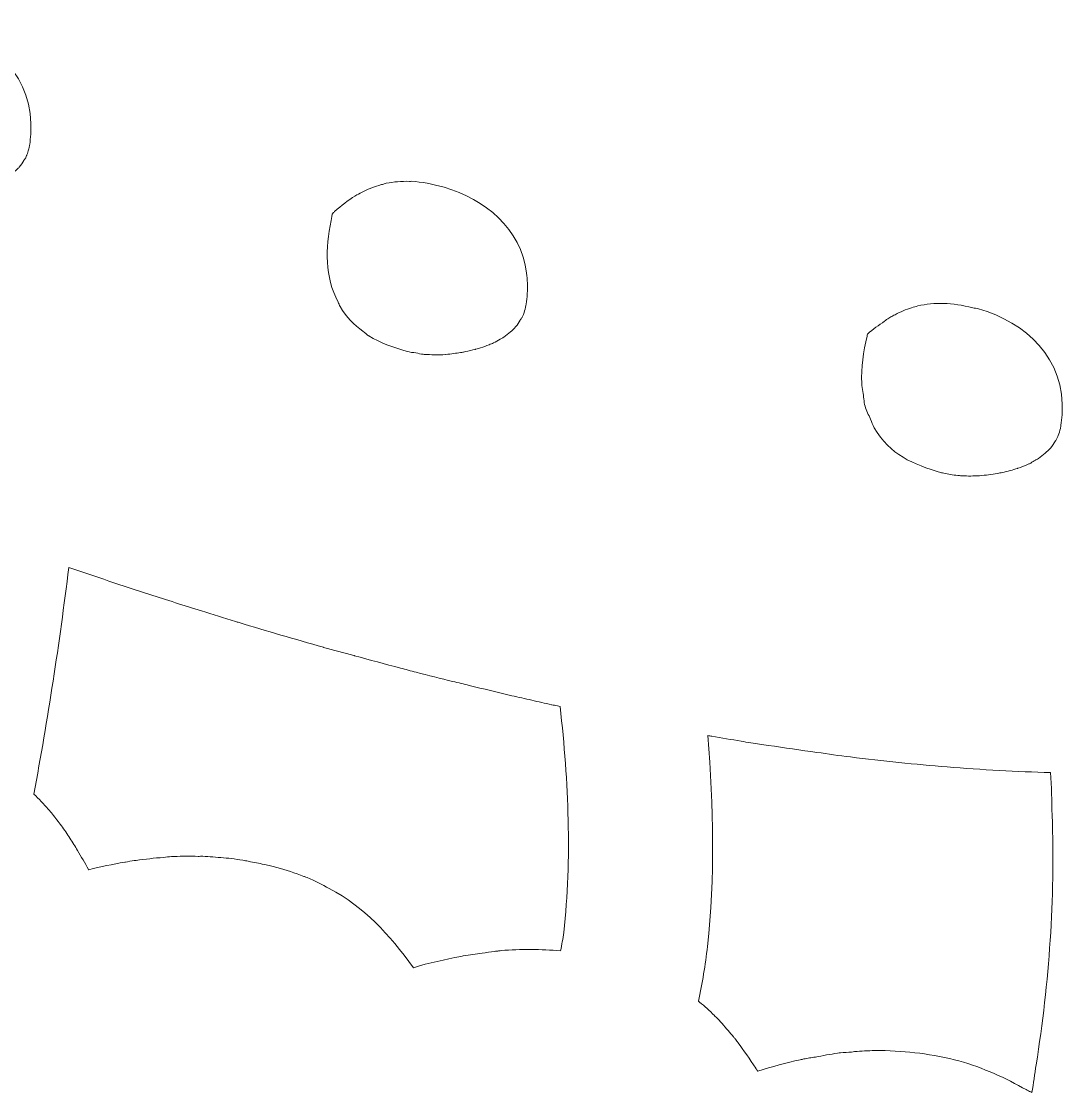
# Model space of a CAD drawing. Header units: millimetres. Extents: x -416 to 1516, y -417 to 43.
# Drawn here: x 1079.61 to 1089.4, y -197.57 to -187.53 of the extents above; entities that cross this region are included whole.
import ezdxf

# ---------------------------------------------------------------- set-up
doc = ezdxf.new("R2010")
doc.units = ezdxf.units.MM
doc.header["$MEASUREMENT"] = 0
doc.layers.add('Layer 2', color=7, linetype='Continuous')

msp = doc.modelspace()

# ---------------------------------------------------------------- linework, layer by layer
at = {"layer": 'Layer 2', "lineweight": 0}
for points, knots in [([(1079.697489828817, -188.588838768913), (1079.695164389364, -188.6240002747094), (1079.691891548654, -188.6558458761012), (1079.687240669748, -188.6867656080813), (1079.685776504167, -188.6967348531417), (1079.683364937327, -188.7061873338794), (1079.681384007424, -188.715833601238), (1079.678455676261, -188.7301522793486), (1079.67337416042, -188.7436742791282), (1079.668981663677, -188.7574331292224), (1079.666225587288, -188.7660673997823), (1079.664503039546, -188.7750677117376), (1079.661144071448, -188.7835081956764), (1079.660282797576, -188.7858551669758), (1079.659163141544, -188.7881590745815), (1079.658301867672, -188.7905060458808), (1079.655631918671, -188.7974177686981), (1079.653048097057, -188.8043079596686), (1079.649689128959, -188.8110904914052), (1079.645382759603, -188.8197247619651), (1079.638061931696, -188.8282298414443), (1079.632463651533, -188.8367779846171), (1079.620319689947, -188.858008385545), (1079.608003473588, -188.8791526590857), (1079.588797066257, -188.9004261237071), (1079.586385499418, -188.9031606682485), (1079.582337512222, -188.9060244038706), (1079.579150798899, -188.9088235439524), (1079.551676162404, -188.9375685594075), (1079.519981283939, -188.9665288933303), (1079.476831462987, -188.997190243149), (1079.474161513986, -188.9990850456659), (1079.4707164185, -189.0007214660214), (1079.467701959951, -189.0025086093044), (1079.442035998586, -189.019798682271), (1079.412752686961, -189.0360121628985), (1079.380196534625, -189.05112751934), (1079.379938152464, -189.0512567104207), (1079.379593642916, -189.0513428378078), (1079.379335260754, -189.0514720288885), (1079.366674534846, -189.0572210319795), (1079.352980280292, -189.0623886752074), (1079.339544407899, -189.0677931687499), (1079.314050701309, -189.0780638596653), (1079.287437338685, -189.0878823817983), (1079.259445937867, -189.0967104389792), (1079.258584663996, -189.0969903529874), (1079.257637262738, -189.097227203302), (1079.256689861479, -189.0975071173102), (1079.241531441344, -189.1022656554492), (1079.226028511661, -189.1068304069671), (1079.210181072428, -189.1111152444769), (1079.180380996481, -189.1191250914801), (1079.149805774049, -189.1261444735313), (1079.118541532521, -189.1323887090983), (1079.102866348063, -189.1355538905754), (1079.087363418379, -189.1390851134478), (1079.071343724373, -189.1417765942956), (1079.025868463968, -189.14937733621), (1078.979876439239, -189.1553631896156), (1078.933712159737, -189.1588298169476), (1078.931472847672, -189.1590020717219), (1078.929061280832, -189.1594757723511), (1078.926821968767, -189.1596264952786), (1078.898744440562, -189.161564361489), (1078.871872695777, -189.1597341545125), (1078.844484186669, -189.1596910908189), (1078.816578913239, -189.1596264952786), (1078.787984620711, -189.1613490430212), (1078.760768366378, -189.1597556863593), (1078.748193767856, -189.1590451354155), (1078.735963678884, -189.1580546704634), (1078.723561335137, -189.1569134825839), (1078.717704672812, -189.1563751864144), (1078.712709284358, -189.1546741705185), (1078.706852622033, -189.1540712788086), (1078.659654813885, -189.1490974222018), (1078.613318279609, -189.1429177821751), (1078.572321643334, -189.1310537345978), (1078.326169570913, -189.0595464714321), (1078.133760988062, -188.9700816480495), (1077.989325359843, -188.7712781067038), (1077.973908557547, -188.7501553650098), (1077.956424697959, -188.7338557569953), (1077.942213679082, -188.7099984707599), (1077.926021730301, -188.6828468119668), (1077.91827026546, -188.6540156691246), (1077.905523412164, -188.6261534593876), (1077.802515057155, -188.398992475829), (1077.805529515705, -188.150450368415), (1077.860823298243, -187.9030709807273), (1077.865904814084, -187.8805056052989), (1077.860564916082, -187.8506409338111), (1077.879857450799, -187.8321881411183), (1077.879943578186, -187.8321020137311), (1077.880029705573, -187.8320589500375), (1077.880115832961, -187.8319728226504), (1077.947639704471, -187.7676356644634), (1078.015766467692, -187.7167559105156), (1078.085357396494, -187.6732185163208), (1078.104133166889, -187.6615482553645), (1078.123339574219, -187.6523326249414), (1078.142373726775, -187.64216959326), (1078.195428197248, -187.6150179344668), (1078.249343941592, -187.5918927310221), (1078.30524061584, -187.5753347408461), (1078.306274144486, -187.5750117631443), (1078.307307673132, -187.5745595943619), (1078.308427329164, -187.574258148507), (1078.308599583939, -187.5741935529666), (1078.3088579661, -187.5741289574263), (1078.309116348261, -187.5740643618859), (1078.329700793786, -187.5680785084803), (1078.349940729762, -187.5610160627355), (1078.371128066996, -187.5566235659918), (1078.451140409641, -187.5398287255013), (1078.53494235732, -187.5335844899342), (1078.62468709471, -187.5390966427106), (1078.716154379844, -187.5454916012051), (1078.812703180818, -187.5623079735425), (1078.917950847892, -187.5926463456595), (1079.356597630552, -187.7190813499681), (1079.731940783669, -188.0564207935145), (1079.697575956204, -188.5873315396382), (1079.697489828817, -188.5878698358078), (1079.697489828817, -188.5883004727435), (1079.697489828817, -188.588838768913)], [0, 0, 0, 0, 1, 1, 1, 2, 2, 2, 3, 3, 3, 4, 4, 4, 5, 5, 5, 6, 6, 6, 7, 7, 7, 8, 8, 8, 9, 9, 9, 10, 10, 10, 11, 11, 11, 12, 12, 12, 13, 13, 13, 14, 14, 14, 15, 15, 15, 16, 16, 16, 17, 17, 17, 18, 18, 18, 19, 19, 19, 20, 20, 20, 21, 21, 21, 22, 22, 22, 23, 23, 23, 24, 24, 24, 25, 25, 25, 26, 26, 26, 27, 27, 27, 28, 28, 28, 29, 29, 29, 30, 30, 30, 31, 31, 31, 32, 32, 32, 33, 33, 33, 34, 34, 34, 35, 35, 35, 36, 36, 36, 37, 37, 37, 38, 38, 38, 39, 39, 39, 40, 40, 40, 41, 41, 41, 42, 42, 42, 42]), ([(1082.516180827461, -189.4003740741572), (1082.521692980238, -189.3760215554458), (1082.515836317913, -189.3438529763523), (1082.536851400373, -189.3240652091589), (1082.540296495858, -189.3208569639883), (1082.543741591343, -189.3188760340843), (1082.547186686829, -189.3157108526072), (1082.609973552047, -189.2575102707532), (1082.673363308976, -189.2101186759843), (1082.737872721937, -189.1697249314197), (1082.759576823494, -189.1560952724062), (1082.781969944148, -189.1455231356358), (1082.804104682641, -189.1339174702199), (1082.855005968436, -189.107239512056), (1082.907285292424, -189.0859875792814), (1082.961028781994, -189.0701186082024), (1082.972397597096, -189.0667381082575), (1082.984024794358, -189.0638959044822), (1082.995479736847, -189.0605369363841), (1083.006934679335, -189.0571995001328), (1083.018217367049, -189.0533883632522), (1083.029930691699, -189.0509552645657), (1083.030189073861, -189.0509122008722), (1083.030361328635, -189.0509122008722), (1083.030619710796, -189.0508691371786), (1083.030705838183, -189.0508476053318), (1083.03079196557, -189.0508476053318), (1083.030964220345, -189.050826073485), (1083.10046902176, -189.0367011819955), (1083.172902154337, -189.0298540547186), (1083.249727783658, -189.0326962584939), (1083.25567057337, -189.0328685132682), (1083.260924343985, -189.031598134308), (1083.266953261084, -189.0319641757033), (1083.267470025407, -189.0319857075501), (1083.267900662343, -189.0319211120097), (1083.268417426666, -189.0319426438565), (1083.268761936214, -189.0319641757033), (1083.268848063601, -189.031899580163), (1083.26919257315, -189.0319211120097), (1083.363674316833, -189.0377347106411), (1083.464615614551, -189.0563166944146), (1083.573997396207, -189.0879685091854), (1083.957178141554, -189.1988359882701), (1084.292902696592, -189.4711277226855), (1084.347679714807, -189.8930657922415), (1084.355603434423, -189.9533334313866), (1084.357670491715, -190.0166801246216), (1084.353364122358, -190.0830197445595), (1084.353364122358, -190.0835365088822), (1084.353277994971, -190.0839886776647), (1084.353191867584, -190.0845054419875), (1084.350952555518, -190.1197746070177), (1084.347679714807, -190.151770931337), (1084.343028835902, -190.1827552588574), (1084.341564670321, -190.1926383765307), (1084.339153103481, -190.2019616661877), (1084.337172173577, -190.2115002743125), (1084.332521294672, -190.2348192643783), (1084.325631103702, -190.2572123850324), (1084.317018364989, -190.2791748687509), (1084.313573269503, -190.2878737348511), (1084.310300428792, -190.2966587283385), (1084.30616631421, -190.3052284033581), (1084.305907932049, -190.3057882313744), (1084.305735677274, -190.3063695912376), (1084.305477295113, -190.3069294192539), (1084.305046658177, -190.3076615020445), (1084.304443766467, -190.3083935848351), (1084.304013129532, -190.3091256676258), (1084.299448378014, -190.31732930125), (1084.292730441817, -190.3255114030275), (1084.28756279859, -190.3336719729582), (1084.275591091778, -190.3545363324907), (1084.26353325758, -190.3753360964829), (1084.244757487185, -190.3962650515558), (1084.216077067271, -190.4277446115523), (1084.179989692063, -190.4595902129441), (1084.132705756528, -190.4932660213124), (1084.129949680139, -190.4952469512164), (1084.126246202493, -190.4969479671122), (1084.123145616556, -190.4988427696291), (1084.11582478865, -190.5034505848406), (1084.106867540388, -190.5074985720358), (1084.099460585095, -190.5120202598602), (1084.079306776506, -190.5240996259053), (1084.059497477466, -190.5363943104183), (1084.035898573392, -190.5473109567372), (1084.029869656293, -190.5500670331254), (1084.023237847484, -190.5525647273522), (1084.016778293449, -190.5551270171194), (1084.009629720317, -190.5579907527415), (1084.002653401959, -190.5609836794443), (1083.99541870144, -190.5638689469132), (1083.969838867462, -190.574204233369), (1083.943225504839, -190.5840658191955), (1083.91497572186, -190.5928938763764), (1083.901109212532, -190.5972433094265), (1083.886898193655, -190.6012912966217), (1083.872514920004, -190.6052746882766), (1083.870447862713, -190.6058345162929), (1083.868466932809, -190.60652353539), (1083.866399875518, -190.6070833634063), (1083.836685926957, -190.6151578059498), (1083.805766194977, -190.622177188001), (1083.774415826062, -190.6283998917213), (1083.768386908962, -190.6296056751411), (1083.762357991863, -190.6307037993271), (1083.756329074764, -190.6319526464405), (1083.746510552631, -190.6339981718848), (1083.736692030498, -190.6361728884099), (1083.726528998817, -190.637852372459), (1083.706547445002, -190.6411898087103), (1083.686049126865, -190.6427185698319), (1083.665723063502, -190.6453669869861), (1083.639712592588, -190.6487905506246), (1083.613702121675, -190.6530323244408), (1083.587691650761, -190.6549486588045), (1083.585796848244, -190.6551639772723), (1083.583902045727, -190.6554438912805), (1083.582179497985, -190.6555730823612), (1083.526196696349, -190.6594057510885), (1083.47124742336, -190.6586952001447), (1083.417848443338, -190.6556592097483), (1083.41750393379, -190.6556161460548), (1083.416987169467, -190.6557022734419), (1083.416470405144, -190.6556592097483), (1083.403723551849, -190.6549271269577), (1083.391148953328, -190.6539151301589), (1083.378746609581, -190.6527524104326), (1083.354114176861, -190.6504700346737), (1083.332754584853, -190.6445703086552), (1083.309500190327, -190.6409098947021), (1083.281767171671, -190.636560461652), (1083.252483860046, -190.6341273629655), (1083.227506917778, -190.6269141942933), (1083.092717556918, -190.5877908286889), (1082.973344998354, -190.5447056032765), (1082.869130859925, -190.4812727826543), (1082.86809733128, -190.4806698909444), (1082.86689154786, -190.4803038495491), (1082.865944146601, -190.4797009578392), (1082.846737739271, -190.4679445694958), (1082.830804172652, -190.4511281971584), (1082.812717421354, -190.437886111387), (1082.731585422677, -190.3784151505728), (1082.658118761454, -190.3070586103346), (1082.597743463074, -190.2056220801408), (1082.589647488684, -190.1920570166676), (1082.586546902748, -190.1774799563956), (1082.579398329616, -190.1637211063014), (1082.455288764759, -189.9260095178192), (1082.457097439889, -189.6623305221169), (1082.516180827461, -189.4003740741572)], [0, 0, 0, 0, 1, 1, 1, 2, 2, 2, 3, 3, 3, 4, 4, 4, 5, 5, 5, 6, 6, 6, 7, 7, 7, 8, 8, 8, 9, 9, 9, 10, 10, 10, 11, 11, 11, 12, 12, 12, 13, 13, 13, 14, 14, 14, 15, 15, 15, 16, 16, 16, 17, 17, 17, 18, 18, 18, 19, 19, 19, 20, 20, 20, 21, 21, 21, 22, 22, 22, 23, 23, 23, 24, 24, 24, 25, 25, 25, 26, 26, 26, 27, 27, 27, 28, 28, 28, 29, 29, 29, 30, 30, 30, 31, 31, 31, 32, 32, 32, 33, 33, 33, 34, 34, 34, 35, 35, 35, 36, 36, 36, 37, 37, 37, 38, 38, 38, 39, 39, 39, 40, 40, 40, 41, 41, 41, 42, 42, 42, 43, 43, 43, 44, 44, 44, 45, 45, 45, 46, 46, 46, 47, 47, 47, 48, 48, 48, 49, 49, 49, 50, 50, 50, 51, 51, 51, 51]), ([(1089.368906384559, -191.2195136814498), (1089.366753199881, -191.2549551012543), (1089.36348035917, -191.2871236803478), (1089.358743352877, -191.3183017944893), (1089.357279187296, -191.3283356350901), (1089.354867620456, -191.3378096476746), (1089.352886690552, -191.3475205105736), (1089.34814968426, -191.3709256280266), (1089.341173365903, -191.3934479397614), (1089.332560627189, -191.4154750190202), (1089.32894327693, -191.4247767768304), (1089.325498181445, -191.4341861938744), (1089.320933429927, -191.4433372287571), (1089.317316079667, -191.4506795885101), (1089.311545544729, -191.4578712253355), (1089.306291774114, -191.4651059258546), (1089.293458793432, -191.4878004923636), (1089.280109048427, -191.5103228040985), (1089.259610730289, -191.5329312432204), (1089.2307580556, -191.5643462076766), (1089.194498425618, -191.5961702772215), (1089.146956107922, -191.6296092352752), (1089.142046846855, -191.633097394454), (1089.135415038046, -191.6361118530037), (1089.129989012657, -191.639449289255), (1089.122582057363, -191.6436695312244), (1089.115605739006, -191.6479974324278), (1089.107940401551, -191.6521530788569), (1089.093471000513, -191.6610887952717), (1089.079346109024, -191.6701537027673), (1089.062292886372, -191.6783142726979), (1089.05454142153, -191.6820392821914), (1089.045584173268, -191.6852044636685), (1089.037143689329, -191.6886280273069), (1089.011477727964, -191.700018374255), (1088.985381129663, -191.7110857435014), (1088.956442327587, -191.7209473293279), (1088.954805907232, -191.7213994981104), (1088.953255614264, -191.7218731987396), (1088.951705321295, -191.7223468993688), (1088.906919079987, -191.7372254054957), (1088.858687743193, -191.7498645995572), (1088.808906113431, -191.7605228637147), (1088.793747693296, -191.7638172362725), (1088.778417018387, -191.7668316948221), (1088.762914088703, -191.7696738985974), (1088.707964815714, -191.7797077391982), (1088.651809759304, -191.7868563123301), (1088.595999212443, -191.790732044751), (1088.540188665582, -191.7946077771719), (1088.484550373495, -191.7952106688819), (1088.430806883925, -191.7921316147919), (1088.429084336183, -191.792023955558), (1088.427534043214, -191.7918517007837), (1088.425811495472, -191.7917440415498), (1088.414098170822, -191.7910119587592), (1088.402212591398, -191.7901291530411), (1088.390843776296, -191.7890094970084), (1088.344334987245, -191.7845524047243), (1088.300237765034, -191.7766717488018), (1088.258724364437, -191.7661642075718), (1088.252867702112, -191.764656978297), (1088.245633001593, -191.7645923827567), (1088.239948594043, -191.7629128987076), (1088.239948594043, -191.7628913668608), (1088.239776339268, -191.7628913668608), (1088.239776339268, -191.7628698350141), (1087.965546738642, -191.6824483872803), (1087.759874538173, -191.5983449937466), (1087.606223279531, -191.341233211313), (1087.591064859396, -191.3158471639561), (1087.584002413651, -191.2881572089934), (1087.572805853324, -191.2616084419102), (1087.554546847252, -191.2212577610392), (1087.533015000469, -191.1818329495799), (1087.521732312755, -191.1396305298856), (1087.509932860718, -191.0953610529001), (1087.507004529556, -191.0491106460106), (1087.501836886328, -191.0033554715972), (1087.498305663455, -190.9771296822157), (1087.491501599872, -190.9515713800845), (1087.490468071226, -190.9248934219206), (1087.484783663676, -190.7788859688864), (1087.506660020007, -190.6286152101891), (1087.540421955762, -190.4830599259373), (1087.541455484408, -190.4785382381129), (1087.53869940802, -190.4693226076899), (1087.543005777376, -190.4652961523415), (1087.543005777376, -190.4652530886479), (1087.543091904764, -190.4652315568011), (1087.543091904764, -190.4651884931076), (1087.543350286925, -190.4650377701801), (1087.543522541699, -190.4648870472526), (1087.543780923861, -190.4647147924784), (1087.596749266946, -190.4158375002814), (1087.650320501742, -190.379685529533), (1087.703891736538, -190.3438780683332), (1087.717413736317, -190.3346193742166), (1087.730677353935, -190.3220232438487), (1087.744199353715, -190.3135396962162), (1087.750228270814, -190.3098146867228), (1087.7563433153, -190.3070586103346), (1087.762458359787, -190.3036565785429), (1087.775808104792, -190.2962065595561), (1087.789243977185, -190.2887350087224), (1087.802679849577, -190.2818663495987), (1087.853236625823, -190.2551453277412), (1087.904740803328, -190.2330536529421), (1087.9577952738, -190.2168186404678), (1087.977346190679, -190.2106820641347), (1087.997069362332, -190.2052129750519), (1088.016878661373, -190.1996146948884), (1088.170357665241, -190.1645177846324), (1088.336497395017, -190.1683073896662), (1088.530714652998, -190.2168617041614), (1088.550007187715, -190.2216848378408), (1088.566113009108, -190.221168073518), (1088.586008435536, -190.2268524810686), (1089.025774874228, -190.3526415299738), (1089.402065428604, -190.6873756200594), (1089.369078639333, -191.2180279840218), (1089.369078639333, -191.2185447483446), (1089.368992511946, -191.218996917127), (1089.368906384559, -191.2195136814498)], [0, 0, 0, 0, 1, 1, 1, 2, 2, 2, 3, 3, 3, 4, 4, 4, 5, 5, 5, 6, 6, 6, 7, 7, 7, 8, 8, 8, 9, 9, 9, 10, 10, 10, 11, 11, 11, 12, 12, 12, 13, 13, 13, 14, 14, 14, 15, 15, 15, 16, 16, 16, 17, 17, 17, 18, 18, 18, 19, 19, 19, 20, 20, 20, 21, 21, 21, 22, 22, 22, 23, 23, 23, 24, 24, 24, 25, 25, 25, 26, 26, 26, 27, 27, 27, 28, 28, 28, 29, 29, 29, 30, 30, 30, 31, 31, 31, 32, 32, 32, 33, 33, 33, 34, 34, 34, 35, 35, 35, 36, 36, 36, 37, 37, 37, 38, 38, 38, 39, 39, 39, 40, 40, 40, 41, 41, 41, 41]), ([(1084.696323377914, -196.0717799494967), (1084.689949951267, -196.1300666587378), (1084.675652805003, -196.1865877565427), (1084.666523301967, -196.2442715740738), (1084.666523301967, -196.2442715740738), (1084.66643717458, -196.2442715740738), (1084.666351047193, -196.2442715740738), (1084.574883762059, -196.2357880264414), (1084.483071967378, -196.2313955296977), (1084.391174045309, -196.2310294883024), (1084.388762478469, -196.2310294883024), (1084.386437039016, -196.2306849787539), (1084.384025472177, -196.2306849787539), (1084.384025472177, -196.2306849787539), (1084.383680962628, -196.2306849787539), (1084.383680962628, -196.2306849787539), (1084.383680962628, -196.2306849787539), (1084.383508707854, -196.2307065106007), (1084.38333645308, -196.2307065106007), (1084.29204142272, -196.2305557876732), (1084.200574137587, -196.2343023290134), (1084.108934597679, -196.2417308161534), (1084.098254801675, -196.2425920900248), (1084.087575005671, -196.2452405071791), (1084.076722954892, -196.2462094402843), (1084.076636827505, -196.2462094402843), (1084.076550700118, -196.2462525039778), (1084.076378445344, -196.2462525039778), (1084.073277859407, -196.246532417986), (1084.07017727347, -196.2464462905989), (1084.067076687534, -196.2467262046071), (1084.06027262395, -196.2473936918573), (1084.05338243298, -196.2484918160433), (1084.046578369396, -196.2492023669871), (1084.008251682123, -196.2529919720209), (1083.96992499485, -196.2614755196533), (1083.931512180189, -196.2664493762601), (1083.872256537843, -196.2744807551101), (1083.813000895497, -196.2804881403625), (1083.75374525315, -196.2912325319072), (1083.746166043083, -196.2926105701012), (1083.738586833015, -196.2950867324813), (1083.731007622948, -196.2965078343689), (1083.582524007533, -196.3237456205492), (1083.434040392119, -196.3570553875222), (1083.286245795802, -196.4017124377498), (1083.054132487483, -196.0829334461302), (1082.830287408329, -195.838869962847), (1082.496629910582, -195.6594666154527), (1082.430225695104, -195.62374528164), (1082.36640530124, -195.5866243777864), (1082.289665799306, -195.556329069363), (1082.28113918798, -195.5529701012649), (1082.27244032188, -195.5511183624416), (1082.263913710554, -195.5478455217306), (1082.262363417585, -195.5472426300207), (1082.26072699723, -195.5468981204721), (1082.259176704262, -195.5462952287622), (1082.175547011357, -195.5143634999833), (1082.091314426743, -195.4867596724077), (1082.006565077806, -195.4632253638741), (1082.006392823032, -195.4631823001806), (1082.006220568257, -195.4630961727934), (1082.006048313483, -195.4630531090999), (1081.989942492089, -195.4585960168158), (1081.973750543309, -195.4551293894838), (1081.957644721915, -195.4513613162968), (1081.940333117102, -195.4473133291016), (1081.923107639675, -195.4429638960515), (1081.905796034862, -195.4388297814692), (1081.905537652701, -195.4387651859288), (1081.905107015765, -195.4387005903885), (1081.904848633604, -195.4386575266949), (1081.904762506216, -195.4386359948482), (1081.904590251442, -195.4386144630014), (1081.904590251442, -195.4385929311546), (1081.904504124055, -195.4385713993078), (1081.904417996668, -195.4385713993078), (1081.904417996668, -195.438549867461), (1081.856358914649, -195.4270949249726), (1081.807955323081, -195.4178146990092), (1081.759551731513, -195.4086851959733), (1081.743704292281, -195.4057138011172), (1081.728029107823, -195.4016012183817), (1081.712353923365, -195.3989528012274), (1081.676697185093, -195.3929884796686), (1081.641040446821, -195.3876270498197), (1081.605211453774, -195.3829977027614), (1081.604866944225, -195.3829761709146), (1081.604694689451, -195.3829546390678), (1081.604522434677, -195.382933107221), (1081.604522434677, -195.382933107221), (1081.604350179903, -195.3829115753742), (1081.604350179903, -195.3829115753742), (1081.53837660136, -195.3743203685079), (1081.472058513269, -195.3683560469491), (1081.405740425178, -195.3641358049796), (1081.405568170404, -195.3641358049796), (1081.40539591563, -195.3641142731329), (1081.40539591563, -195.3641142731329), (1081.404879151307, -195.3640712094393), (1081.404362386984, -195.3640066138989), (1081.403845622661, -195.3639635502054), (1081.37266750852, -195.3620256839949), (1081.341833903927, -195.359140416526), (1081.310655789785, -195.3581068878804), (1081.310655789785, -195.3581068878804), (1081.310311280237, -195.3581068878804), (1081.310311280237, -195.3581068878804), (1081.310139025462, -195.3581068878804), (1081.310139025462, -195.3581068878804), (1081.310139025462, -195.3581068878804), (1081.295928006586, -195.3576331872512), (1081.281716987709, -195.3587528432839), (1081.267505968832, -195.3584298655822), (1081.192402887254, -195.3569011044606), (1081.117299805676, -195.3565781267588), (1081.041938341936, -195.3600878177845), (1081.033842367546, -195.3604538591798), (1081.025746393155, -195.3598079037763), (1081.017650418765, -195.3602600725587), (1081.017478163991, -195.3602816044055), (1081.017305909216, -195.3602385407119), (1081.017133654442, -195.3602600725587), (1081.017133654442, -195.3602600725587), (1081.017133654442, -195.3602600725587), (1081.016961399668, -195.3602600725587), (1080.992070584787, -195.3616381107528), (1080.967007515132, -195.3663966488918), (1080.942030572864, -195.3684421743362), (1080.856592204829, -195.3748371328307), (1080.770981582021, -195.3840958269473), (1080.685370959212, -195.3964981706942), (1080.68003106121, -195.3972948490251), (1080.674691163208, -195.3974455719526), (1080.669351265206, -195.3982637821304), (1080.669351265206, -195.3982637821304), (1080.669179010432, -195.3982853139772), (1080.669179010432, -195.3982853139772), (1080.668834500883, -195.3983283776707), (1080.668489991335, -195.3983499095175), (1080.66831773656, -195.3983929732111), (1080.640584717904, -195.4025486196402), (1080.613196208796, -195.4070057119242), (1080.58546319014, -195.41178578191), (1080.585290935366, -195.4118288456036), (1080.584946425817, -195.4119365048375), (1080.584601916269, -195.411979568531), (1080.582793241139, -195.4123025462328), (1080.580984566009, -195.4126901194749), (1080.579262018267, -195.4130992245638), (1080.466435141125, -195.432607077749), (1080.353608263983, -195.4552801124113), (1080.241039769002, -195.4843265737213), (1080.240609132067, -195.484455764802), (1080.240092367744, -195.4844988284955), (1080.239575603421, -195.4846280195762), (1080.239231093873, -195.4839390004792), (1080.238800456937, -195.4833361087693), (1080.238455947388, -195.4826470896722), (1080.204607884246, -195.4201832021553), (1080.170587566329, -195.3605399865669), (1080.136136611476, -195.3025977868743), (1080.124940051149, -195.2837358890926), (1080.113140599112, -195.2656276059483), (1080.101771784011, -195.2472394087957), (1080.076967096517, -195.2070394508522), (1080.051473389927, -195.1676577030865), (1080.0255490464, -195.1296970572084), (1080.012285428782, -195.1102322677167), (1079.998591174228, -195.0909182011525), (1079.984896919674, -195.072034771524), (1079.957766792728, -195.0346339536623), (1079.929430882361, -194.9985465784543), (1079.900492080285, -194.9634066045047), (1079.887659099603, -194.9478821429743), (1079.875170628469, -194.9317978534276), (1079.861993138238, -194.9167255606796), (1079.818929444672, -194.8676975455551), (1079.774143203364, -194.8203274826329), (1079.725567357022, -194.7757780916393), (1079.858548042752, -194.0709115553572), (1079.966551786215, -193.3622338821945), (1080.05405721154, -192.6505202186354), (1080.301673449543, -192.7358509274357), (1080.553596056902, -192.8206433400665), (1080.813356256489, -192.904660606213), (1080.970194228456, -192.9556264875479), (1081.135300429586, -193.0063339867214), (1081.297650554328, -193.0571060814353), (1081.405309788242, -193.0906526987229), (1081.507629124154, -193.1243285070912), (1081.617872179682, -193.1578966562256), (1081.628638103074, -193.1611694969366), (1081.640179172949, -193.1643131465669), (1081.650945096341, -193.1675859872779), (1081.908293729089, -193.2457465910995), (1082.172877062356, -193.3230889847434), (1082.443058675787, -193.3993117223545), (1082.443058675787, -193.3993117223545), (1082.443058675787, -193.3993332542013), (1082.443058675787, -193.3993332542013), (1082.443403185335, -193.3994193815884), (1082.443747694884, -193.3995270408223), (1082.444092204433, -193.3996131682095), (1082.537454292083, -193.4259466168249), (1082.633744710895, -193.4511388775607), (1082.728312581966, -193.4771062847808), (1082.728657091514, -193.4772139440147), (1082.729173855837, -193.4773216032486), (1082.729518365385, -193.4774292624826), (1082.729518365385, -193.4774292624826), (1082.732360569161, -193.4782044089667), (1082.732360569161, -193.4782044089667), (1082.875159777024, -193.5173923701115), (1083.019767660018, -193.5557621210784), (1083.164720052559, -193.5940242128115), (1083.213554281063, -193.6069217890344), (1083.261096598759, -193.6202930658865), (1083.310361464198, -193.6330399191819), (1083.424910889083, -193.6626246766615), (1083.540838352162, -193.690831395947), (1083.65676581524, -193.7196410069424), (1083.707064209325, -193.7321510099232), (1083.758223877281, -193.7439504619602), (1083.80869452614, -193.7563097420135), (1083.941589084483, -193.7889089580427), (1084.074139133278, -193.8216373651526), (1084.209014621526, -193.8529877340684), (1084.271112467648, -193.8674356032596), (1084.333640950705, -193.8811513896603), (1084.395911051601, -193.8951470900691), (1084.457922770335, -193.9090781949376), (1084.519589979521, -193.923310745661), (1084.581946207804, -193.9371126594488), (1084.582290717353, -193.9371772549891), (1084.582549099514, -193.9372418505295), (1084.582807481675, -193.9373064460698), (1084.600549723425, -193.9412252421843), (1084.618378092561, -193.9447349332099), (1084.63612033431, -193.9486321974776), (1084.644646945636, -193.9504193407606), (1084.653173556962, -193.9522280158903), (1084.661700168288, -193.9540797547137), (1084.741109619223, -194.6637048291348), (1084.772632242913, -195.3796387346632), (1084.696323377914, -196.0717799494967)], [0, 0, 0, 0, 1, 1, 1, 2, 2, 2, 3, 3, 3, 4, 4, 4, 5, 5, 5, 6, 6, 6, 7, 7, 7, 8, 8, 8, 9, 9, 9, 10, 10, 10, 11, 11, 11, 12, 12, 12, 13, 13, 13, 14, 14, 14, 15, 15, 15, 16, 16, 16, 17, 17, 17, 18, 18, 18, 19, 19, 19, 20, 20, 20, 21, 21, 21, 22, 22, 22, 23, 23, 23, 24, 24, 24, 25, 25, 25, 26, 26, 26, 27, 27, 27, 28, 28, 28, 29, 29, 29, 30, 30, 30, 31, 31, 31, 32, 32, 32, 33, 33, 33, 34, 34, 34, 35, 35, 35, 36, 36, 36, 37, 37, 37, 38, 38, 38, 39, 39, 39, 40, 40, 40, 41, 41, 41, 42, 42, 42, 43, 43, 43, 44, 44, 44, 45, 45, 45, 46, 46, 46, 47, 47, 47, 48, 48, 48, 49, 49, 49, 50, 50, 50, 51, 51, 51, 52, 52, 52, 53, 53, 53, 54, 54, 54, 55, 55, 55, 56, 56, 56, 57, 57, 57, 58, 58, 58, 59, 59, 59, 60, 60, 60, 61, 61, 61, 62, 62, 62, 63, 63, 63, 64, 64, 64, 65, 65, 65, 66, 66, 66, 67, 67, 67, 68, 68, 68, 69, 69, 69, 70, 70, 70, 71, 71, 71, 72, 72, 72, 73, 73, 73, 74, 74, 74, 75, 75, 75, 76, 76, 76, 77, 77, 77, 78, 78, 78, 79, 79, 79, 80, 80, 80, 81, 81, 81, 82, 82, 82, 82]), ([(1089.125768770687, -197.312380365582), (1089.111988388746, -197.3990891125763), (1089.102169866613, -197.4853026270947), (1089.08666693693, -197.5722697562505), (1089.072455918053, -197.5638077404649), (1089.056522351434, -197.5577572915189), (1089.042139077783, -197.5494675305075), (1089.027239039809, -197.5422974255288), (1089.012597383997, -197.5349550657759), (1088.998214110346, -197.5269667506195), (1088.997869600797, -197.5267944958452), (1088.997611218636, -197.5267083684581), (1088.997352836475, -197.5265361136838), (1088.898564723435, -197.4718021591619), (1088.79814019004, -197.4207716822866), (1088.693581542063, -197.3778371798017), (1088.583941378245, -197.3314575818316), (1088.472148029748, -197.292355748074), (1088.358976643058, -197.2651179618937), (1088.232713893523, -197.2347795897767), (1088.110413003797, -197.2127740423647), (1087.988112114071, -197.1985414916413), (1087.865811224344, -197.1843304727646), (1087.743338079844, -197.1778709187298), (1087.616730820761, -197.1787106607543), (1087.616730820761, -197.1787106607543), (1087.616730820761, -197.1787106607543), (1087.616558565986, -197.1787106607543), (1087.616386311212, -197.1787106607543), (1087.616386311212, -197.1787321926011), (1087.616214056438, -197.1787321926011), (1087.616041801664, -197.1787321926011), (1087.61586954689, -197.1787106607543), (1087.615697292115, -197.1787106607543), (1087.614491508695, -197.1787106607543), (1087.61345798005, -197.1789259792221), (1087.61225219663, -197.1789259792221), (1087.548517930153, -197.1795504027788), (1087.486333956644, -197.1844811956921), (1087.423805473587, -197.1888090968954), (1087.413986951454, -197.1894765841457), (1087.404857448418, -197.1920173420661), (1087.395038926285, -197.1927709567035), (1087.394866671511, -197.1927924885503), (1087.394780544123, -197.1927924885503), (1087.394694416736, -197.192814020397), (1087.360415716658, -197.1957208197127), (1087.325189615322, -197.1956346923256), (1087.291169297405, -197.1994242973593), (1087.282125921756, -197.2004793578517), (1087.273168673494, -197.2021157782072), (1087.264039170458, -197.2032569660867), (1087.193673095172, -197.2116974500256), (1087.124943440241, -197.2271573160156), (1087.055524766214, -197.2397319145368), (1087.037179632755, -197.2430908826349), (1087.018145480199, -197.2437153061916), (1086.999886474127, -197.2474187838382), (1086.982144232378, -197.2508854111703), (1086.96405748108, -197.253490764631), (1086.946487494105, -197.2572373059712), (1086.935807698101, -197.259541213577), (1086.925127902097, -197.262017375957), (1086.914448106093, -197.2643858791031), (1086.781036783426, -197.2939275728891), (1086.648486734631, -197.3294981837743), (1086.516367322772, -197.3729709824288), (1086.512577717738, -197.3672650430314), (1086.508874240091, -197.3623342501181), (1086.505170762445, -197.3570589476563), (1086.504567870735, -197.3561546100914), (1086.503964979025, -197.3553579317605), (1086.503362087315, -197.354410530502), (1086.50232855867, -197.3528387056869), (1086.501295030024, -197.3513960719524), (1086.500261501378, -197.349953438218), (1086.498797335797, -197.347972508314), (1086.497419297603, -197.3460561739503), (1086.496041259409, -197.343902989272), (1086.440747476871, -197.2586584078589), (1086.385109184784, -197.1783230875122), (1086.327920599729, -197.1026817097642), (1086.325336778115, -197.0992796779725), (1086.322925211275, -197.0952101589305), (1086.320341389661, -197.0918296589856), (1086.315518255982, -197.0855854234186), (1086.311039631851, -197.0780062133511), (1086.306388752946, -197.0718265733244), (1086.300187581073, -197.0639028537083), (1086.293297390102, -197.0573141085928), (1086.287096218229, -197.0494980482106), (1086.28554592526, -197.0476032456938), (1086.283995632292, -197.0458591661043), (1086.282445339323, -197.0440935546681), (1086.281756320227, -197.0433399400307), (1086.281067301129, -197.0426078572401), (1086.280464409419, -197.0418111789092), (1086.278741861677, -197.0397010579244), (1086.276933186547, -197.0378277872543), (1086.275210638805, -197.0357176662696), (1086.258501925701, -197.0148963704306), (1086.240587429178, -196.9957330267939), (1086.223361951751, -196.9756653455924), (1086.204069417034, -196.9532506930915), (1086.18529364664, -196.9299532348725), (1086.165484347599, -196.9085290473236), (1086.16427856418, -196.9074093912909), (1086.163417290308, -196.9061174804839), (1086.162383761663, -196.9049978244512), (1086.153943277724, -196.8960190443428), (1086.145244411623, -196.8873632419361), (1086.13663167291, -196.8785136529083), (1086.128018934197, -196.869621000187), (1086.119492322871, -196.8605560926915), (1086.110793456771, -196.8519002902848), (1086.110362819835, -196.8514265896555), (1086.109846055512, -196.8510174845667), (1086.10932929119, -196.8505437839374), (1086.108898654254, -196.8501777425421), (1086.108468017319, -196.8498117011468), (1086.10812350777, -196.8494241279047), (1086.064026285559, -196.8056714152421), (1086.018034260831, -196.7638135050963), (1085.969458414489, -196.724388693637), (1085.966874592875, -196.7222785726522), (1085.964635280809, -196.719823942119), (1085.962051459195, -196.7177353529811), (1085.96101793055, -196.7168310154162), (1085.95981214713, -196.7159266778513), (1085.95860636371, -196.7150223402864), (1085.994952121079, -196.5462772570496), (1086.024235432704, -196.3759818808443), (1086.043011203099, -196.203511788114), (1086.113291150998, -195.5582023400331), (1086.101922335896, -194.8913825770162), (1086.046111789035, -194.2260700432741), (1086.058514132782, -194.2282232279524), (1086.070916476529, -194.2306563266389), (1086.083318820276, -194.2327879794704), (1086.175216742345, -194.2486138868557), (1086.266856282253, -194.2641598802329), (1086.358581949548, -194.2794474914487), (1086.389157171979, -194.2845505391362), (1086.419646267024, -194.290127287453), (1086.450221489455, -194.2949934848259), (1086.504998507671, -194.3036923509262), (1086.559517143725, -194.310453350816), (1086.614208034553, -194.3186139207467), (1086.766136745453, -194.3412869554089), (1086.917979328965, -194.363787735297), (1087.06973578509, -194.3842429897407), (1087.174380560455, -194.3983678812302), (1087.279111463206, -194.4144091070834), (1087.383497856409, -194.427134428532), (1087.68821655208, -194.4642553323856), (1087.991384954782, -194.4961224656242), (1088.291625026321, -194.520130474787), (1088.619081352194, -194.5463347323217), (1088.943178709969, -194.5645722065467), (1089.261763914968, -194.5730557541791), (1089.270979545391, -194.7068761819343), (1089.271582437101, -194.8385003613176), (1089.276061061231, -194.9710719419594), (1089.303105060791, -195.7606232316383), (1089.249878335543, -196.5327552572699), (1089.125768770687, -197.312380365582)], [0, 0, 0, 0, 1, 1, 1, 2, 2, 2, 3, 3, 3, 4, 4, 4, 5, 5, 5, 6, 6, 6, 7, 7, 7, 8, 8, 8, 9, 9, 9, 10, 10, 10, 11, 11, 11, 12, 12, 12, 13, 13, 13, 14, 14, 14, 15, 15, 15, 16, 16, 16, 17, 17, 17, 18, 18, 18, 19, 19, 19, 20, 20, 20, 21, 21, 21, 22, 22, 22, 23, 23, 23, 24, 24, 24, 25, 25, 25, 26, 26, 26, 27, 27, 27, 28, 28, 28, 29, 29, 29, 30, 30, 30, 31, 31, 31, 32, 32, 32, 33, 33, 33, 34, 34, 34, 35, 35, 35, 36, 36, 36, 37, 37, 37, 38, 38, 38, 39, 39, 39, 40, 40, 40, 41, 41, 41, 42, 42, 42, 43, 43, 43, 44, 44, 44, 45, 45, 45, 46, 46, 46, 47, 47, 47, 48, 48, 48, 49, 49, 49, 50, 50, 50, 51, 51, 51, 52, 52, 52, 53, 53, 53, 54, 54, 54, 55, 55, 55, 55])]:
    msp.add_open_spline(points, degree=3, knots=knots, dxfattribs=at)

doc.saveas('drawing.dxf')
